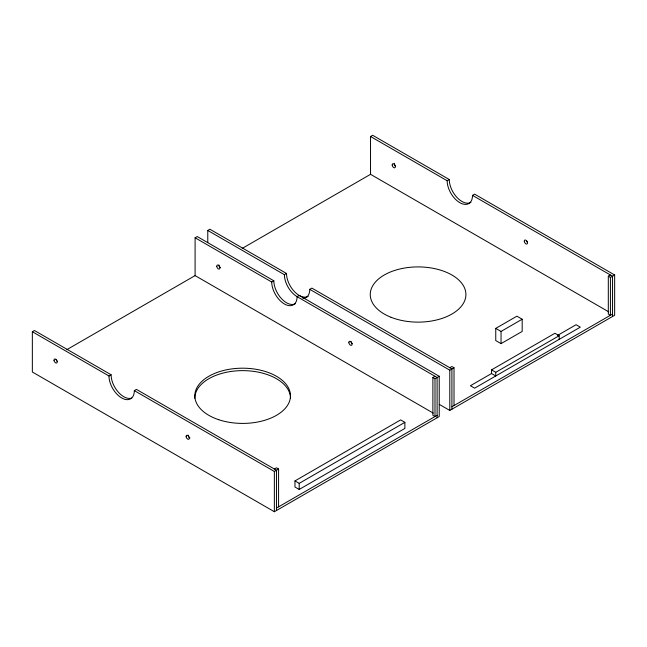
<?xml version="1.0" encoding="UTF-8"?>
<svg xmlns="http://www.w3.org/2000/svg" width="647" height="647" viewBox="0 0 647 647"><rect width="100%" height="100%" fill="white"/><g stroke="black" fill="none" stroke-linecap="round" stroke-linejoin="round"><path stroke-width="0.97" d="M433.247 413.101L195.095 275.606L195.095 237.772L271.716 282.011A17.938 10.352 60 0 0 284.397 303.977A17.938 10.352 60 0 0 297.078 296.649L299.197 295.436L439.224 376.279L439.224 416.547L274.36 511.728L32.35 372.009L32.35 331.733L34.461 330.52L111.082 374.75A17.938 10.352 60 0 0 118.312 392.147A17.938 10.352 60 0 0 131.753 398.059M195.095 237.772L197.214 236.551L273.827 280.79A17.938 10.352 60 0 0 281.655 298.841A17.938 10.352 60 0 0 295.477 303.645M207.776 242.536L207.776 230.453L209.895 229.232L286.508 273.471A17.938 10.352 60 0 0 294.336 291.514A17.938 10.352 60 0 0 308.158 296.318M608.681 311.814L370.529 174.318L370.529 136.493L372.64 135.272L449.261 179.51A17.938 10.352 60 0 0 457.089 197.553A17.938 10.352 60 0 0 470.911 202.357M66.762 349.695L195.095 275.606M242.196 248.416L370.529 174.318M32.35 331.733L108.971 375.972L111.082 374.75M271.716 282.011L273.827 280.79M207.776 230.453L284.397 274.692L286.508 273.471M370.529 136.493L447.15 180.723L449.261 179.51M108.971 375.972A17.938 10.352 60 0 0 121.652 397.937A17.938 10.352 60 0 0 134.333 390.618L136.444 389.397L276.471 470.24L276.471 510.507M302.901 298.38A17.938 10.352 60 0 0 309.759 289.33L311.878 288.109L451.905 368.952L451.905 409.227M447.15 180.723A17.938 10.352 60 0 0 459.831 202.689A17.938 10.352 60 0 0 472.512 195.37L474.623 194.149L614.65 274.991L614.65 315.267L449.786 410.449L439.305 404.391M495.756 328.385L516.896 316.181L522.178 319.23L522.178 331.434L501.045 343.638L495.756 340.581L495.756 328.385L501.045 331.434L522.178 319.23M274.36 469.018L276.471 467.797L278.582 469.018L278.582 506.852M439.224 376.279L434.994 378.721L434.994 416.547L432.883 415.325L432.883 377.5L434.994 376.279M449.786 367.739L451.905 366.517L454.016 367.739L454.016 405.564M614.65 274.991L610.42 277.434L610.42 315.267L608.309 314.046L608.309 276.212L610.42 274.991M134.333 390.618L274.36 471.461L278.582 469.018M309.759 289.33L449.786 370.173L454.016 367.739M294.967 480.915L400.647 419.903L404.876 422.345L404.876 428.443L299.197 489.456L294.967 487.021L294.967 480.915L299.197 483.358L404.876 422.345M557.479 335.461L576.073 324.721L580.302 327.164L474.623 388.176L470.393 385.733L491.534 373.529L491.534 369.874L554.94 333.262L559.17 335.704L559.17 339.368M491.534 369.874L495.756 372.308L559.17 335.704M276.471 508.065L437.105 415.325M451.905 406.785L612.539 314.046M472.512 195.37L612.539 276.212L612.539 316.48M608.309 276.212L610.42 277.434M491.534 373.529L495.756 375.972L495.756 372.308M432.883 377.5L434.994 378.721M501.045 331.434L501.045 343.638M449.786 370.173L449.786 410.449M437.105 417.768L437.105 377.5L297.078 296.649A17.938 10.352 60 0 1 284.397 274.692M299.197 483.358L299.197 489.456M274.36 471.461L274.36 511.728M527.556 242.334A2.24 1.294 60 0 1 526.464 240.449M395.6 166.19A2.24 1.294 60 0 1 394.33 163.327M352.275 343.743A2.24 1.294 60 0 1 350.981 341.365M220.32 267.583A2.24 1.294 60 0 1 218.88 264.93M194.828 398.245A47.829 27.611 0 0 1 242.657 370.634A47.829 27.611 0 0 1 290.479 398.245M189.959 437.979A2.24 1.294 60 0 1 188.228 435.156M57.276 361.309A2.24 1.294 60 0 1 56.192 359.425M524.313 241.428A2.24 1.294 60 0 0 526.876 244.04A2.24 1.294 60 0 0 526.448 240.66A2.24 1.294 60 0 0 524.313 241.428M392.211 165.163A2.24 1.294 60 0 0 394.775 167.775A2.24 1.294 60 0 0 394.346 164.395A2.24 1.294 60 0 0 392.211 165.163M391.071 317.305A47.829 27.611 0 0 0 465.767 296.633A47.829 27.611 0 0 0 397.412 269.621A47.829 27.611 0 0 0 391.071 317.305M348.887 342.716A2.24 1.294 60 0 0 351.45 345.328A2.24 1.294 60 0 0 351.014 341.948A2.24 1.294 60 0 0 348.887 342.716M216.785 266.443A2.24 1.294 60 0 0 219.349 269.063A2.24 1.294 60 0 0 218.912 265.682A2.24 1.294 60 0 0 216.785 266.443M218.743 419.717A47.829 27.611 0 0 0 290.479 395.802A47.829 27.611 0 0 0 218.743 371.888A47.829 27.611 0 0 0 218.743 419.717M186.134 436.676A2.24 1.294 60 0 0 188.698 439.289A2.24 1.294 60 0 0 188.269 435.908A2.24 1.294 60 0 0 186.134 436.676M54.033 360.411A2.24 1.294 60 0 0 56.596 363.024A2.24 1.294 60 0 0 56.168 359.643A2.24 1.294 60 0 0 54.033 360.411"/></g></svg>
